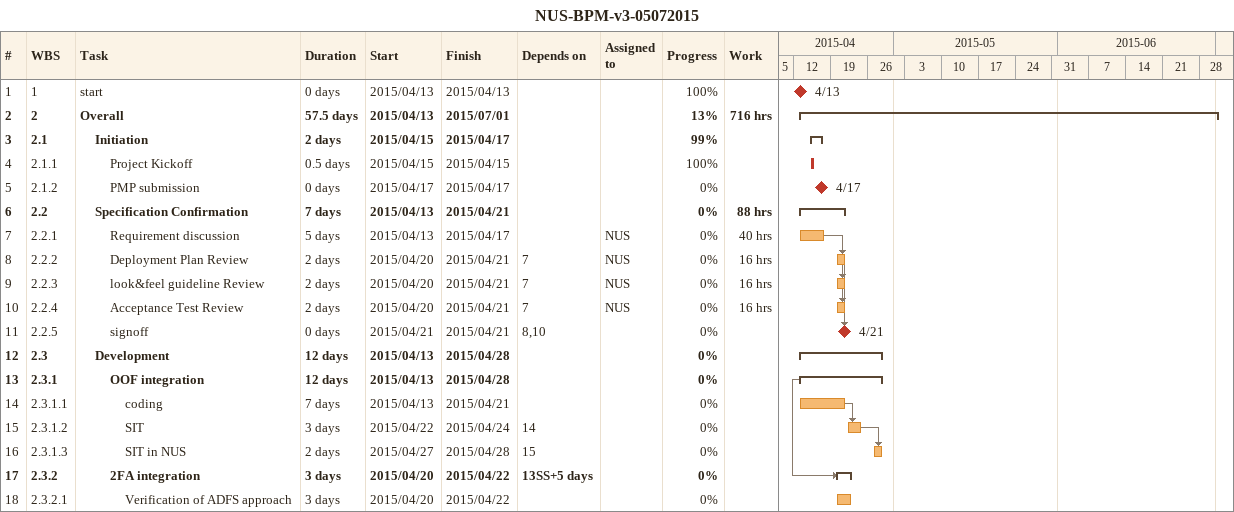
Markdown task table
NUS-BPM-v3-05072015

| ID | WBS | Task | Duration | Start | Finish | Predecessors | Resources | % complete | Work (h) |
|---|---|---|---|---|---|---|---|---|---|
| 1 | 1 | start | 0d | 2015-04-13 | 2015-04-13 |  |  | 100 |  |
| 2 | 2 | **Overall** | 57.5d | 2015-04-13 | 2015-07-01 |  |  | 13 | 716 |
| 3 | 2.1 | **Initiation** | 2d | 2015-04-15 | 2015-04-17 |  |  | 99 |  |
| 4 | 2.1.1 | Project Kickoff | 0.5d | 2015-04-15 | 2015-04-15 |  |  | 100 |  |
| 5 | 2.1.2 | PMP submission | 0d | 2015-04-17 | 2015-04-17 |  |  | 0 |  |
| 6 | 2.2 | **Specification Confirmation** | 7d | 2015-04-13 | 2015-04-21 |  |  | 0 | 88 |
| 7 | 2.2.1 | Requirement discussion | 5d | 2015-04-13 | 2015-04-17 |  | NUS | 0 | 40 |
| 8 | 2.2.2 | Deployment Plan Review | 2d | 2015-04-20 | 2015-04-21 | 7 | NUS | 0 | 16 |
| 9 | 2.2.3 | look&feel guideline Review | 2d | 2015-04-20 | 2015-04-21 | 7 | NUS | 0 | 16 |
| 10 | 2.2.4 | Acceptance Test Review | 2d | 2015-04-20 | 2015-04-21 | 7 | NUS | 0 | 16 |
| 11 | 2.2.5 | signoff | 0d | 2015-04-21 | 2015-04-21 | 8, 10 |  | 0 |  |
| 12 | 2.3 | **Development** | 12d | 2015-04-13 | 2015-04-28 |  |  | 0 |  |
| 13 | 2.3.1 | **OOF integration** | 12d | 2015-04-13 | 2015-04-28 |  |  | 0 |  |
| 14 | 2.3.1.1 | coding | 7d | 2015-04-13 | 2015-04-21 |  |  | 0 |  |
| 15 | 2.3.1.2 | SIT | 3d | 2015-04-22 | 2015-04-24 | 14 |  | 0 |  |
| 16 | 2.3.1.3 | SIT in NUS | 2d | 2015-04-27 | 2015-04-28 | 15 |  | 0 |  |
| 17 | 2.3.2 | **2FA integration** | 3d | 2015-04-20 | 2015-04-22 | 13SS+5d |  | 0 |  |
| 18 | 2.3.2.1 | Verification of ADFS approach | 3d | 2015-04-20 | 2015-04-22 |  |  | 0 |  |
